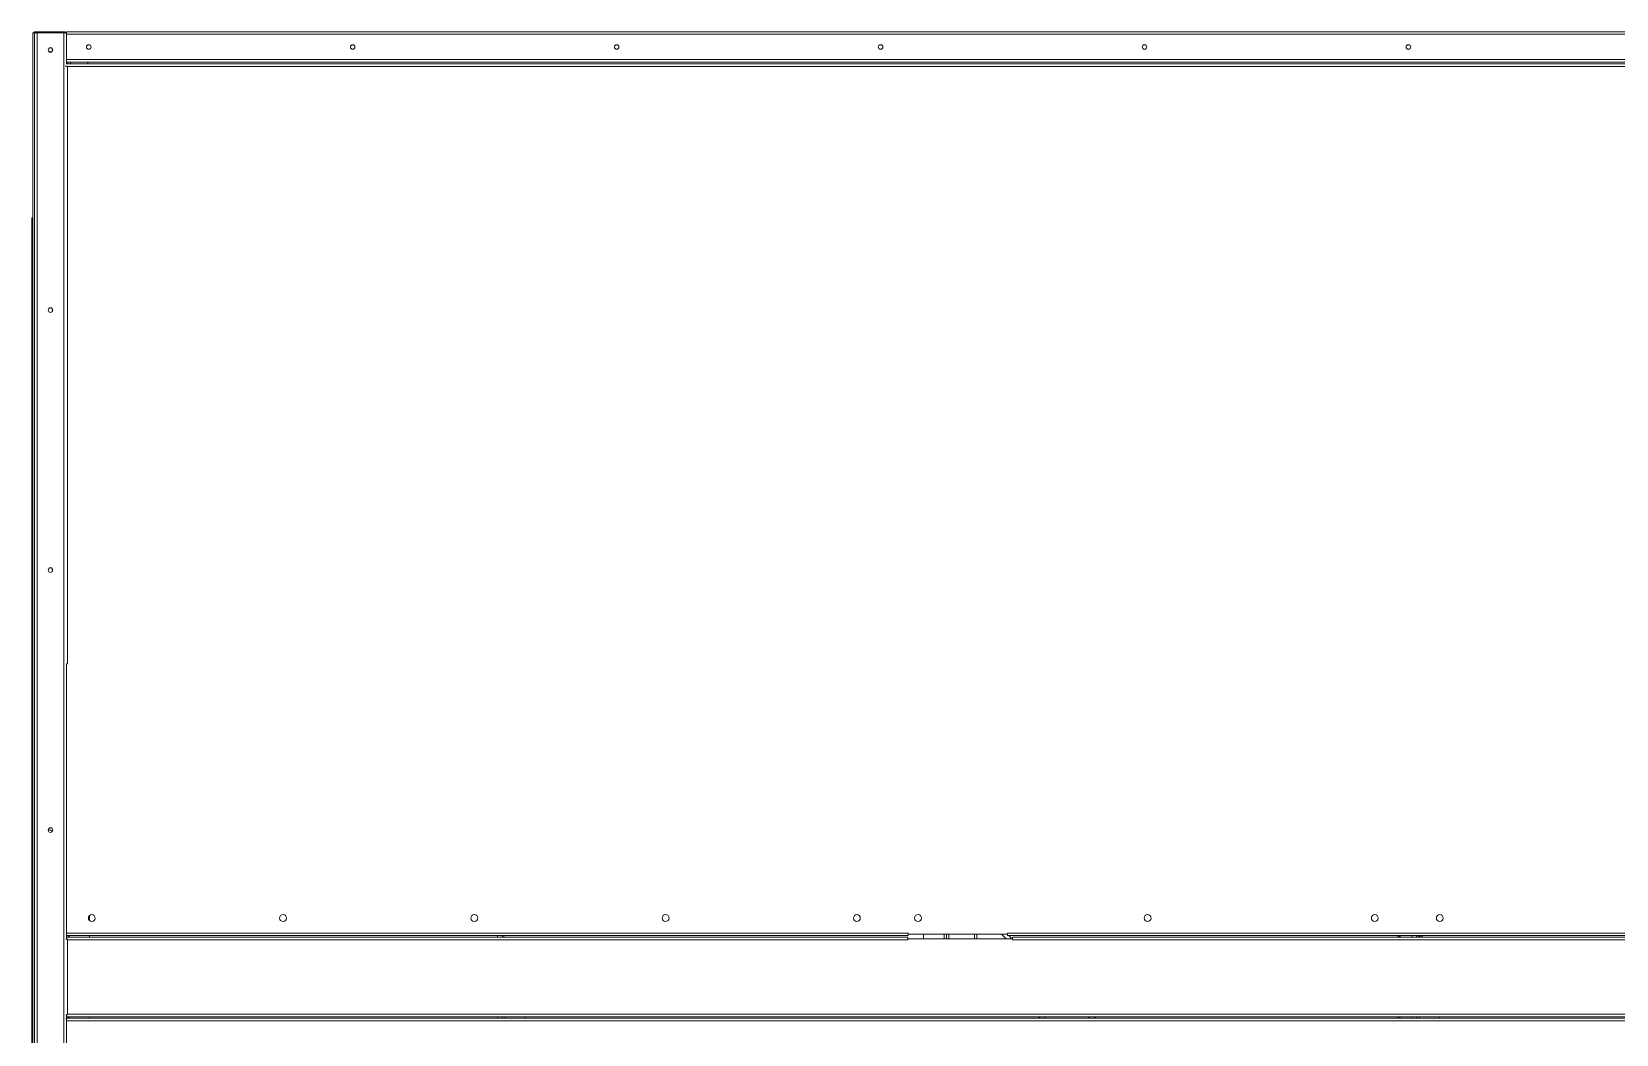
# Model space of a CAD drawing. Header units: millimetres. Extents: x -17070 to 52615, y -291348 to 41600.
# Drawn here: x 41818 to 43889, y 30676 to 31987 of the extents above; entities that cross this region are included whole.
import ezdxf

# ---------------------------------------------------------------- set-up
doc = ezdxf.new("R2010")
doc.units = ezdxf.units.MM

# ---------------------------------------------------------------- blocks, each defined once
blk = doc.blocks.new('2')
at = {"color": 7, "lineweight": 20}
for p, q in [((41819.3, 31985.7), (41819.3, 28541.1)), ((41821.3, 31985.7), (41821.3, 28541.1)), ((41824.7, 31985.7), (41824.7, 28541.1)), ((41859.9, 28541.1), (41859.9, 31985.7)), ((45371.6, 31984), (41863, 31984)), ((45369.9, 31987.4), (41864.7, 31987.4)), ((45371.6, 31950.8), (41863, 31950.8)), ((45371.6, 31947.4), (41863.3, 31947.4)), ((41863.3, 31945.4), (45371.6, 31945.4)), ((41864.7, 31942), (45369.9, 31942)), ((41817.7, 31744), (41817.7, 28890.8)), ((45371.6, 30699.4), (41863.3, 30699.4)), ((45369.9, 30702.8), (41864.7, 30702.8)), ((45369.9, 30697.4), (41864.7, 30697.4)), ((45371.6, 30694), (41863, 30694))]:
    blk.add_line(p, q, dxfattribs=at)
at = {"color": 7, "lineweight": 20, "ltscale": 0.000832692}
blk.add_line((41821.3, 31985.7), (41819.3, 31985.7), dxfattribs=at)
at = {"color": 7, "lineweight": 20, "ltscale": 0.00070809}
blk.add_line((41821.3, 31987.4), (41821.3, 31985.7), dxfattribs=at)
at = {"color": 7, "lineweight": 20, "ltscale": 0.000833107}
blk.add_line((41823.3, 31987.4), (41821.3, 31987.4), dxfattribs=at)
at = {"color": 7, "lineweight": 20, "ltscale": 0.001417}
for p, q in [((41824.7, 31985.7), (41821.3, 31985.7)), ((41863, 31950.8), (41863, 31947.4)), ((41863.3, 30808.8), (41863.3, 30805.4)), ((43093.3, 30805.4), (43093.3, 30808.8)), ((43099.9, 30803.4), (43099.9, 30800))]:
    blk.add_line(p, q, dxfattribs=at)
at = {"color": 7, "lineweight": 20, "ltscale": 0.000708333}
for p, q in [((41823.3, 31987.4), (41823.3, 31985.7)), ((41859.9, 31987.4), (41859.9, 31985.7))]:
    blk.add_line(p, q, dxfattribs=at)
at = {"color": 7, "lineweight": 20, "ltscale": 0.01525}
blk.add_line((41859.9, 31987.4), (41823.3, 31987.4), dxfattribs=at)
at = {"color": 7, "lineweight": 20, "ltscale": 0.014667}
for p, q in [((41824.7, 31985.7), (41859.9, 31985.7)), ((41863, 30658.8), (41863, 30694))]:
    blk.add_line(p, q, dxfattribs=at)
at = {"color": 7, "lineweight": 20, "ltscale": 0.001131}
for p, q in [((41862.6, 31985.7), (41859.9, 31985.7)), ((41863, 31986.7), (41863, 31984)), ((41863, 30696.7), (41863, 30694))]:
    blk.add_line(p, q, dxfattribs=at)
at = {"color": 7, "lineweight": 20, "ltscale": 0.000414935}
for q in [(41861.6, 31985.7), (41863, 31985.7)]:
    blk.add_line((41862.3, 31986.4), q, dxfattribs=at)
at = {"color": 7, "lineweight": 20, "ltscale": 0.013833}
blk.add_line((41863, 31950.8), (41863, 31984), dxfattribs=at)
at = {"color": 7, "lineweight": 20, "ltscale": 0.000833333}
for p, q in [((41863.3, 31945.4), (41863.3, 31947.4)), ((41865, 31945.4), (41865, 31947.4)), ((41868.3, 31947.4), (41868.3, 31945.4)), ((41865.3, 30805.4), (41865.3, 30803.4)), ((41866.7, 30805.4), (41866.7, 30803.4)), ((41893.3, 30803.4), (41893.3, 30805.4)), ((42426.7, 30803.4), (42426.7, 30805.4)), ((42962.9, 30801.4), (42962.9, 30803.4)), ((42963.3, 30805.4), (42963.3, 30807.4)), ((43603.3, 30803.4), (43603.3, 30805.4)), ((43605.3, 30803.4), (43605.3, 30805.4)), ((43606.7, 30803.4), (43606.7, 30805.4)), ((43621.7, 30803.4), (43621.7, 30805.4)), ((43631.9, 30803.4), (43631.9, 30805.4)), ((43633.3, 30805.4), (43633.3, 30803.4)), ((43635.3, 30805.4), (43635.3, 30803.4)), ((41893.3, 30697.4), (41893.3, 30699.4)), ((42426.7, 30697.4), (42426.7, 30699.4)), ((42432.9, 30699.4), (42432.9, 30697.4)), ((42432.9, 30697.4), (42432.9, 30699.4)), ((43603.3, 30697.4), (43603.3, 30699.4)), ((43605.3, 30697.4), (43605.3, 30699.4)), ((43606.7, 30697.4), (43606.7, 30699.4)), ((43621.7, 30697.4), (43621.7, 30699.4)), ((43627.9, 30699.4), (43627.9, 30697.4)), ((43627.9, 30697.4), (43627.9, 30699.4))]:
    blk.add_line(p, q, dxfattribs=at)
at = {"color": 7, "lineweight": 20, "ltscale": 0.325458}
blk.add_line((41864.7, 31160.9), (41864.7, 31942), dxfattribs=at)
at = {"color": 7, "lineweight": 20, "ltscale": 0.000832246}
blk.add_line((41891.3, 31947.4), (41891.3, 31945.4), dxfattribs=at)
at = {"color": 7, "lineweight": 20, "ltscale": 0.000128159}
blk.add_line((41891.3, 31945.4), (41891.3, 31945.7), dxfattribs=at)
at = {"color": 7, "lineweight": 20, "ltscale": 0.000664655}
blk.add_line((41819.3, 31744), (41817.7, 31744), dxfattribs=at)
at = {"color": 7, "lineweight": 20, "ltscale": 0.000583333}
for p, q in [((41863.3, 31160.9), (41864.7, 31160.9)), ((42962.9, 30800), (42962.9, 30801.4)), ((42963.3, 30807.4), (42963.3, 30808.8)), ((43093.3, 30807.4), (43093.3, 30808.8)), ((43099.9, 30801.4), (43099.9, 30800))]:
    blk.add_line(p, q, dxfattribs=at)
at = {"color": 7, "lineweight": 20, "ltscale": 0.146708}
blk.add_line((41863.3, 30808.8), (41863.3, 31160.9), dxfattribs=at)
at = {"color": 7, "lineweight": 20, "ltscale": 0.002795}
blk.add_line((41893.3, 30825), (41893.3, 30831.7), dxfattribs=at)
at = {"color": 7, "lineweight": 20, "ltscale": 0.000293404}
for p, q in [((41862.3, 30801.4), (41863, 30801.4)), ((41862.3, 30701.4), (41863, 30701.4))]:
    blk.add_line(p, q, dxfattribs=at)
at = {"color": 7, "lineweight": 20, "ltscale": 0.000562932}
for p, q in [((41863, 30802), (41863, 30803.4)), ((41863, 30700.7), (41863, 30699.4))]:
    blk.add_line(p, q, dxfattribs=at)
at = {"color": 7, "lineweight": 20, "ltscale": 0.000502197}
for p, q in [((41863, 30802), (41863, 30800.8)), ((41863, 30700.7), (41863, 30701.9))]:
    blk.add_line(p, q, dxfattribs=at)
at = {"color": 7, "lineweight": 20, "ltscale": 0.458333}
for p, q in [((42963.3, 30808.8), (41863.3, 30808.8)), ((42963.3, 30805.4), (41863.3, 30805.4))]:
    blk.add_line(p, q, dxfattribs=at)
at = {"color": 7, "lineweight": 20, "ltscale": 0.000833338}
blk.add_line((41863.3, 30803.4), (41863.3, 30805.4), dxfattribs=at)
at = {"color": 7, "lineweight": 20, "ltscale": 0.458167}
blk.add_line((41863.3, 30803.4), (42962.9, 30803.4), dxfattribs=at)
at = {"color": 7, "lineweight": 20, "ltscale": 0.000833334}
for p, q in [((42432.9, 30803.4), (42432.9, 30805.4)), ((42434.9, 30803.4), (42434.9, 30805.4)), ((43627.9, 30803.4), (43627.9, 30805.4)), ((43629.9, 30803.4), (43629.9, 30805.4))]:
    blk.add_line(p, q, dxfattribs=at)
at = {"color": 7, "lineweight": 20, "ltscale": 0.057083}
blk.add_line((42962.9, 30801.4), (43099.9, 30801.4), dxfattribs=at)
at = {"color": 7, "lineweight": 20, "ltscale": 0.054167}
blk.add_line((43093.3, 30807.4), (42963.3, 30807.4), dxfattribs=at)
at = {"color": 7, "lineweight": 20, "ltscale": 0.0025}
for p, q in [((42983.3, 30807.4), (42983.3, 30801.4)), ((43010.5, 30801.4), (43010.5, 30807.4)), ((43013.3, 30801.4), (43013.3, 30807.4)), ((43013.3, 30801.4), (43013.3, 30807.4)), ((43016.7, 30801.4), (43016.7, 30807.4)), ((43049.9, 30801.4), (43049.9, 30807.4)), ((43053.3, 30801.4), (43053.3, 30807.4))]:
    blk.add_line(p, q, dxfattribs=at)
at = {"color": 7, "lineweight": 20, "ltscale": 0.00363}
blk.add_line((43085.2, 30807.4), (43091.5, 30801.4), dxfattribs=at)
at = {"color": 7, "lineweight": 20, "ltscale": 0.000338994}
blk.add_line((43092.7, 30807.4), (43093.3, 30806.8), dxfattribs=at)
at = {"color": 7, "lineweight": 20, "ltscale": 0.43625}
for p, q in [((44140.3, 30808.8), (43093.3, 30808.8)), ((44140.3, 30805.4), (43093.3, 30805.4))]:
    blk.add_line(p, q, dxfattribs=at)
at = {"color": 7, "lineweight": 20, "ltscale": 0.00242}
blk.add_line((43094.8, 30805.4), (43099, 30801.4), dxfattribs=at)
at = {"color": 7, "lineweight": 20, "ltscale": 0.430417}
for p, q in [((43099.9, 30803.4), (44132.9, 30803.4)), ((43099.9, 30800), (44132.9, 30800))]:
    blk.add_line(p, q, dxfattribs=at)
at = {"color": 7, "lineweight": 20, "ltscale": 0.457583}
blk.add_line((41864.7, 30800), (42962.9, 30800), dxfattribs=at)
at = {"color": 7, "lineweight": 20, "ltscale": 0.0405}
blk.add_line((41864.7, 30702.8), (41864.7, 30800), dxfattribs=at)
at = {"color": 7, "lineweight": 20, "ltscale": 0.000959065}
blk.add_line((41863.3, 30697.1), (41863.3, 30699.4), dxfattribs=at)
at = {"color": 7, "lineweight": 20, "ltscale": 0.000833687}
blk.add_line((41865.3, 30699.4), (41865.3, 30697.4), dxfattribs=at)
at = {"color": 7, "lineweight": 20, "ltscale": 0.000833588}
blk.add_line((41866.7, 30699.4), (41866.7, 30697.4), dxfattribs=at)
at = {"color": 7, "lineweight": 20, "ltscale": 0.000833638}
for p, q in [((42436.3, 30699.4), (42436.3, 30697.4)), ((42462.9, 30697.4), (42462.9, 30699.4)), ((43631.3, 30699.4), (43631.3, 30697.4)), ((43657.9, 30697.4), (43657.9, 30699.4))]:
    blk.add_line(p, q, dxfattribs=at)
at = {"color": 7, "lineweight": 20, "ltscale": 0.00121}
for p, q in [((43135.4, 30697.4), (43133.3, 30699.4)), ((43135.9, 30697.4), (43133.8, 30699.4)), ((43143.5, 30697.4), (43141.4, 30699.4))]:
    blk.add_line(p, q, dxfattribs=at)
at = {"color": 7, "lineweight": 20, "ltscale": 0.001211}
for p, q in [((43198.9, 30699.4), (43201, 30697.4)), ((43206.5, 30699.4), (43208.6, 30697.4))]:
    blk.add_line(p, q, dxfattribs=at)
at = {"color": 7, "lineweight": 20}
for centre, radius in [((41842.3, 31963.4), 3), ((41892.3, 31967.4), 3), ((42237.3, 31967.4), 3), ((42582.3, 31967.4), 3), ((42927.3, 31967.4), 3), ((43272.3, 31967.4), 3), ((43617.3, 31967.4), 3), ((41842.3, 31623.4), 3), ((41842.3, 31283.4), 3), ((41842.3, 30943.4), 3), ((41896.3, 30828.4), 4.5), ((42146.3, 30828.4), 4.5), ((42396.3, 30828.4), 4.5), ((42646.3, 30828.4), 4.5), ((42896.3, 30828.4), 4.5), ((42976.3, 30828.4), 4.5), ((43276.3, 30828.4), 4.5), ((43573.3, 30828.4), 4.5), ((43658.3, 30828.4), 4.5)]:
    blk.add_circle(centre, radius, dxfattribs=at)
for centre, radius, start, end in [((41822.7, 31984), 3.4, 114.316, 150), ((41824.7, 31984), 3.4, 114.316, 150), ((41859.9, 31984), 3.4, 45.0002, 90), ((41864.7, 31984), 3.4, 90, 150), ((41859.4, 31983.2), 4.06, 28.4276, 38.3657), ((41840.3, 31957.4), 4.5, 45.7719, 97.3652), ((41840.3, 31963.4), 4.5, 327.9394, 32.0941), ((41744.1, 31468.4), 488.7, 75.7093, 76.084), ((41864.7, 31950.8), 3.4, 269.7663, 270), ((41840.3, 31623.4), 4.5, 327.9394, 32.0941), ((41840.3, 31283.4), 4.5, 327.9394, 32.0941), ((41840.3, 30939.4), 4.5, 24.3683, 102.51), ((41864.7, 30694), 3.4, 90, 135.0002)]:
    blk.add_arc(centre, radius, start, end, dxfattribs=at)
for points in [[(41863, 31986.7), (41863.3, 31987), (41863.7, 31987.2), (41864, 31987.3), (41864.4, 31987.4), (41864.7, 31987.4)], [(41862.3, 30801.4), (41862.7, 30801.1), (41863.2, 30800.8), (41863.7, 30800.5), (41864.2, 30800.3), (41864.7, 30800)], [(41863, 30802), (41863.4, 30801.7), (41863.7, 30801.3), (41864, 30800.9), (41864.4, 30800.4), (41864.7, 30800)], [(41862.3, 30701.4), (41862.7, 30701.7), (41863.2, 30702), (41863.7, 30702.2), (41864.2, 30702.5), (41864.7, 30702.8)], [(41863, 30700.7), (41863.4, 30701.1), (41863.7, 30701.5), (41864, 30701.9), (41864.4, 30702.4), (41864.7, 30702.8)], [(41863, 30696.7), (41863.3, 30697), (41863.7, 30697.2), (41864, 30697.3), (41864.4, 30697.4), (41864.7, 30697.4)]]:
    blk.add_open_spline(points, degree=5, dxfattribs=at)
blk.add_open_spline([(41861.6, 31942.4), (41861.8, 31942.3), (41862.1, 31942.3), (41862.4, 31942.2), (41863.1, 31942.2), (41863.8, 31942.1), (41864.1, 31942.1), (41864.4, 31942), (41864.7, 31942)], degree=5, knots=[0, 0, 0, 0, 0, 0, 2.806393, 2.806393, 2.806393, 5.038248, 5.038248, 5.038248, 5.038248, 5.038248, 5.038248], dxfattribs=at)

msp = doc.modelspace()

# ---------------------------------------------------------------- block references
msp.add_blockref('2', (0, 0))

doc.saveas('drawing.dxf')
